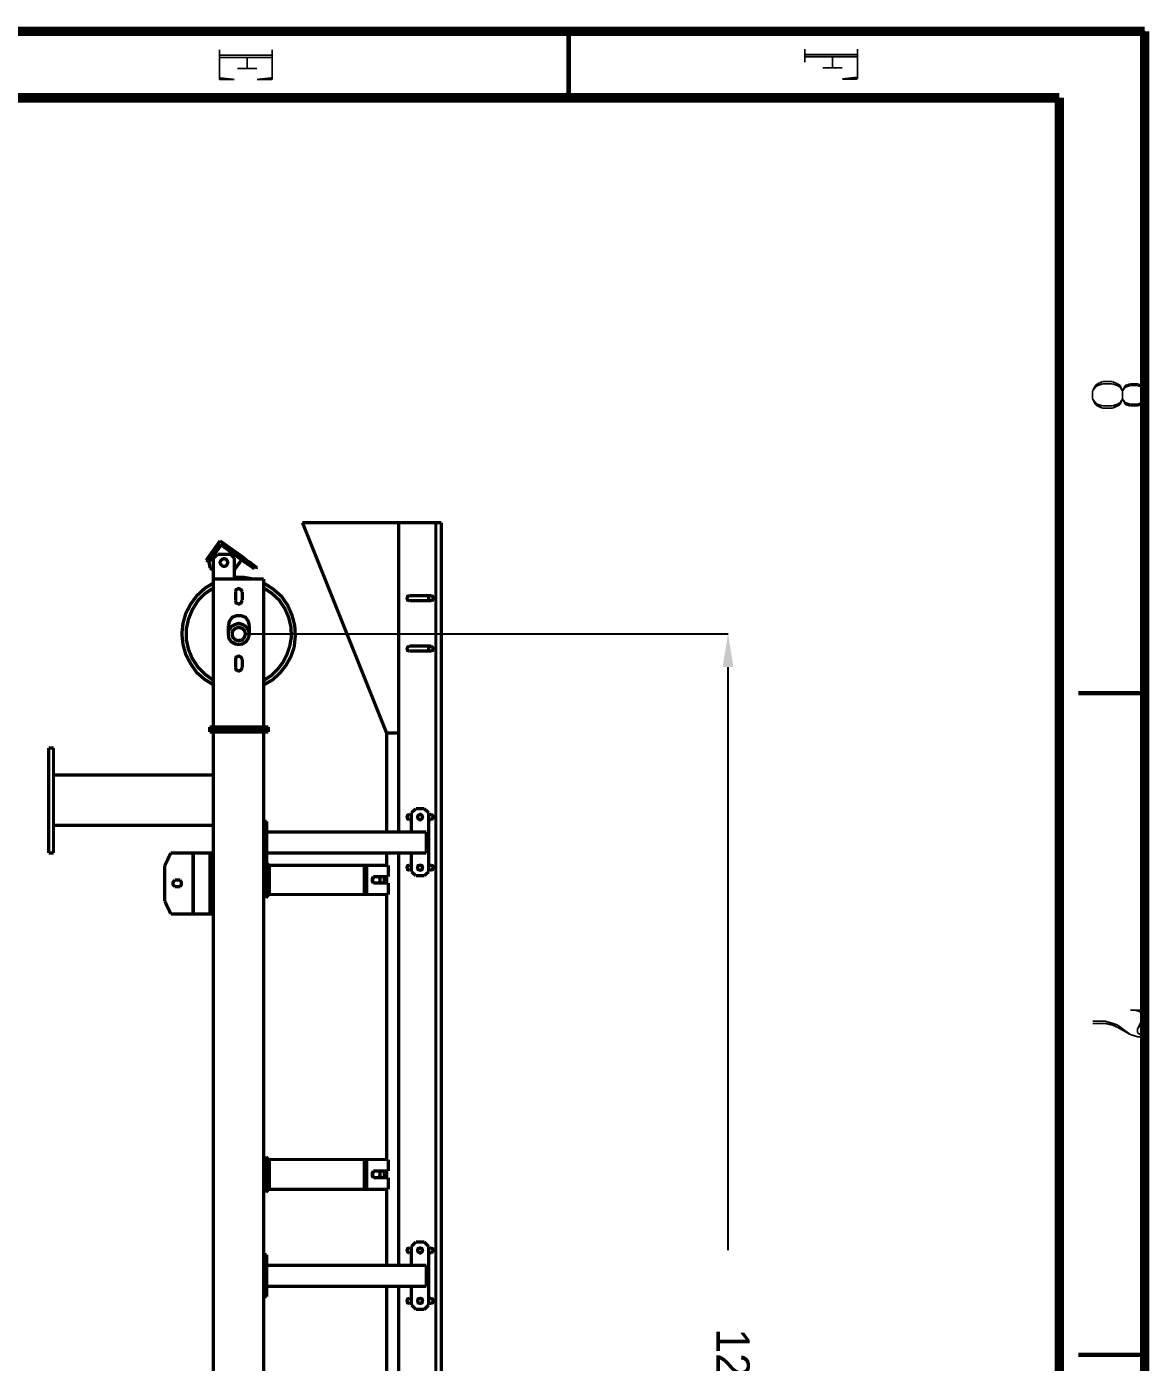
# Model space of a CAD drawing. Extents: x 0.1 to 11.6, y 0.3 to 16.3.
# Drawn here: x 8.198 to 11.579, y 12.231 to 16.254 of the extents above; entities that cross this region are included whole.
import ezdxf

# ---------------------------------------------------------------- set-up
doc = ezdxf.new("R2010")
doc.units = 0
doc.header["$MEASUREMENT"] = 0
doc.dimstyles.get("Standard").update_dxf_attribs({"dimtxt": 0.1, "dimasz": 0.1, "dimexe": 1.25, "dimexo": 0.625, "dimtad": 1, "dimtih": 1, "dimtxsty": 'Standard', "dimcen": 2.5, "dimazin": 3, "dimtfac": 1, "dimtmove": 0, "dimatfit": 3})

# ---------------------------------------------------------------- blocks, each defined once
blk = doc.blocks.new('_CLOSEDFILLED')
at = {"color": 0, "linetype": 'BYBLOCK'}
blk.add_solid([(-1, 0.164), (0, 0), (-1, -0.164)], dxfattribs=at)
blk = doc.blocks.new('*D3')
for p, q in [((8.8567, 14.425), (10.3102, 14.425)), ((10.3102, 12.5683), (10.3102, 14.325)), ((10.3102, 9.4117), (10.3102, 11.1683)), ((8.8683, 9.3117), (10.3102, 9.3117))]:
    blk.add_line(p, q)
at = {"layer": 'Defpoints'}
for p in [(8.8567, 14.425), (8.8683, 9.3117), (10.3102, 9.3117)]:
    blk.add_point(p, dxfattribs=at)
at = {"xscale": 0.1, "yscale": 0.1}
for p, rotation in [((10.3102, 14.425), 90), ((10.3102, 9.3117), 270)]:
    blk.add_blockref('_CLOSEDFILLED', p, dxfattribs=dict(at, rotation=rotation))
at = {"insert": (10.3102, 11.8683), "char_height": 0.1, "attachment_point": 5, "rotation": 270}
blk.add_mtext('123123 approx.', dxfattribs=at)

msp = doc.modelspace()

# ---------------------------------------------------------------- linework, layer by layer
at = {"color": 0}
for points, const_width in [([(0.126682, 16.24), (11.565, 16.24)], 0.028333), ([(9.83003, 16.04), (9.83003, 16.24)], 0.013333), ([(11.565, 16.24), (11.565, 0.29834)], 0.028333), ([(8.77832, 16.185), (8.77832, 16.095)], 0.005208), ([(8.93668, 16.185), (8.93668, 16.095)], 0.005208), ([(10.5417, 16.1867), (10.5417, 16.1467)], 0.005208), ([(10.7, 16.1867), (10.7, 16.0967)], 0.005208), ([(8.93668, 16.1683), (8.77832, 16.1683)], 0.005208), ([(8.93668, 16.1617), (8.77832, 16.1617)], 0.005208), ([(8.86165, 16.1617), (8.86165, 16.1283)], 0.005208), ([(10.7, 16.17), (10.5417, 16.17)], 0.005208), ([(10.7, 16.1633), (10.5417, 16.1633)], 0.005208), ([(10.625, 16.1633), (10.625, 16.13)], 0.005208), ([(8.82335, 16.095), (8.77832, 16.1)], 0.005208), ([(8.77832, 16.095), (8.82335, 16.095)], 0.005208), ([(8.89165, 16.1283), (8.83165, 16.1283)], 0.005208), ([(8.89165, 16.095), (8.93668, 16.1)], 0.005208), ([(8.93668, 16.095), (8.89165, 16.095)], 0.005208), ([(10.655, 16.13), (10.595, 16.13)], 0.005208), ([(10.655, 16.0967), (10.7, 16.1017)], 0.005208), ([(10.7, 16.0967), (10.655, 16.0967)], 0.005208), ([(0.37169, 16.04), (11.3083, 16.04)], 0.028333), ([(11.3083, 16.04), (11.3083, 0.504992)], 0.028333), ([(11.4167, 15.1733), (11.4083, 15.1567)], 0.005208), ([(11.4167, 15.1683), (11.4083, 15.1567)], 0.005208), ([(11.4233, 15.1783), (11.4167, 15.1733)], 0.005208), ([(11.4233, 15.1733), (11.4167, 15.1683)], 0.005208), ([(11.4383, 15.185), (11.4233, 15.1783)], 0.005208), ([(11.4383, 15.1783), (11.4233, 15.1733)], 0.005208), ([(11.4683, 15.185), (11.4383, 15.185)], 0.005208), ([(11.4683, 15.1783), (11.4383, 15.1783)], 0.005208), ([(11.4833, 15.1783), (11.4683, 15.185)], 0.005208), ([(11.4833, 15.1733), (11.4683, 15.1783)], 0.005208), ([(11.4916, 15.1733), (11.4833, 15.1783)], 0.005208), ([(11.4916, 15.1683), (11.4833, 15.1733)], 0.005208), ([(11.4983, 15.1567), (11.4916, 15.1733)], 0.005208), ([(11.4983, 15.1567), (11.4916, 15.1683)], 0.005208), ([(11.5067, 15.1733), (11.4983, 15.1567)], 0.005208), ([(11.5067, 15.1683), (11.4983, 15.1567)], 0.005208), ([(11.5217, 15.1783), (11.5067, 15.1733)], 0.005208), ([(11.5217, 15.1733), (11.5067, 15.1683)], 0.005208), ([(11.5433, 15.1783), (11.5217, 15.1783)], 0.005208), ([(11.5433, 15.1733), (11.5217, 15.1733)], 0.005208), ([(11.5583, 15.1733), (11.5433, 15.1783)], 0.005208), ([(11.5583, 15.1683), (11.5433, 15.1733)], 0.005208), ([(11.5667, 15.1567), (11.5583, 15.1733)], 0.005208), ([(11.5667, 15.1567), (11.5583, 15.1683)], 0.005208), ([(11.4083, 15.1567), (11.4083, 15.1333)], 0.005208), ([(11.4083, 15.1333), (11.4167, 15.1167)], 0.005208), ([(11.4083, 15.1333), (11.4167, 15.1217)], 0.005208), ([(11.4916, 15.1167), (11.4983, 15.1333)], 0.005208), ([(11.4916, 15.1217), (11.4983, 15.1333)], 0.005208), ([(11.4983, 15.1567), (11.4983, 15.1333)], 0.005208), ([(11.4983, 15.1333), (11.5067, 15.1167)], 0.005208), ([(11.4983, 15.1333), (11.5067, 15.1217)], 0.005208), ([(11.5583, 15.1167), (11.5667, 15.1333)], 0.005208), ([(11.5583, 15.1217), (11.5667, 15.1333)], 0.005208), ([(11.4167, 15.1217), (11.4233, 15.1167)], 0.005208), ([(11.4167, 15.1167), (11.4233, 15.1117)], 0.005208), ([(11.4233, 15.1167), (11.4383, 15.1117)], 0.005208), ([(11.4233, 15.1117), (11.4383, 15.105)], 0.005208), ([(11.4383, 15.1117), (11.4683, 15.1117)], 0.005208), ([(11.4383, 15.105), (11.4683, 15.105)], 0.005208), ([(11.4683, 15.1117), (11.4833, 15.1167)], 0.005208), ([(11.4683, 15.105), (11.4833, 15.1117)], 0.005208), ([(11.4833, 15.1167), (11.4916, 15.1217)], 0.005208), ([(11.4833, 15.1117), (11.4916, 15.1167)], 0.005208), ([(11.5067, 15.1217), (11.5217, 15.1167)], 0.005208), ([(11.5067, 15.1167), (11.5217, 15.1117)], 0.005208), ([(11.5217, 15.1167), (11.5433, 15.1167)], 0.005208), ([(11.5217, 15.1117), (11.5433, 15.1117)], 0.005208), ([(11.5433, 15.1167), (11.5583, 15.1217)], 0.005208), ([(11.5433, 15.1117), (11.5583, 15.1167)], 0.005208), ([(9.31836, 14.76), (9.02832, 14.76)], 0.01), ([(9.02832, 14.76), (9.28168, 14.1267)], 0.01), ([(9.31836, 13.8283), (9.31836, 14.76)], 0.01), ([(9.31836, 14.76), (9.43001, 14.76)], 0.01), ([(9.43001, 14.76), (9.43001, 9.31168)], 0.01), ([(9.43001, 14.76), (9.44667, 14.76)], 0.01), ([(9.44667, 14.76), (9.44667, 9.31168)], 0.01), ([(8.73833, 14.6467), (8.78, 14.705)], 0.01), ([(8.74501, 14.6433), (8.78168, 14.695)], 0.01), ([(8.74669, 14.6417), (8.78331, 14.6933)], 0.01), ([(8.78, 14.705), (8.85499, 14.6517)], 0.01), ([(8.78168, 14.695), (8.78331, 14.6933)], 0.01), ([(8.78331, 14.6933), (8.845, 14.6483)], 0.01), ([(8.74501, 14.6433), (8.73833, 14.6467)], 0.01), ([(8.74669, 14.6417), (8.75, 14.6233)], 0.01), ([(8.77333, 14.665), (8.75999, 14.6533)], 0.01), ([(8.75999, 14.59), (8.75999, 14.6533)], 0.01), ([(8.77333, 14.665), (8.81168, 14.665)], 0.01), ([(8.82335, 14.6533), (8.81168, 14.665)], 0.01), ([(8.82335, 14.6533), (8.82335, 14.59)], 0.01), ([(8.82335, 14.6183), (8.845, 14.6483)], 0.01), ([(8.845, 14.6483), (8.84999, 14.645)], 0.01), ([(8.84999, 14.645), (8.85167, 14.6483)], 0.01), ([(8.88167, 14.6233), (8.87999, 14.6233), (8.87831, 14.625), (8.87668, 14.6267), (8.875, 14.6283), (8.87169, 14.63), (8.87001, 14.6317), (8.86664, 14.6333), (8.86333, 14.635), (8.86003, 14.6383), (8.85667, 14.64), (8.85335, 14.6417), (8.84999, 14.645)], 0.01), ([(8.85499, 14.6517), (8.85167, 14.6483)], 0.01), ([(8.88835, 14.6217), (8.88835, 14.6233), (8.88667, 14.6233), (8.88499, 14.625), (8.88336, 14.625), (8.88167, 14.6267), (8.87831, 14.6283), (8.87668, 14.63), (8.87332, 14.6333), (8.87001, 14.635), (8.86664, 14.6367), (8.86333, 14.64), (8.86003, 14.6433), (8.85667, 14.645), (8.85167, 14.6483)], 0.01), ([(8.85499, 14.6517), (8.85835, 14.6483), (8.86165, 14.645), (8.86501, 14.6433), (8.87001, 14.64), (8.87332, 14.6383), (8.875, 14.6367), (8.87831, 14.6333), (8.88167, 14.6317), (8.88336, 14.63), (8.88499, 14.6283), (8.88835, 14.6267), (8.88997, 14.625)], 0.01), ([(8.75, 14.6233), (8.75999, 14.6167)], 0.01), ([(8.88336, 14.625), (8.88167, 14.6233)], 0.01), ([(8.88997, 14.625), (8.88835, 14.6217)], 0.01), ([(8.75999, 14.5783), (8.73335, 14.5617), (8.71001, 14.54), (8.69168, 14.515), (8.67665, 14.4867), (8.66835, 14.4567), (8.66499, 14.425), (8.66835, 14.3933), (8.67665, 14.3633), (8.69168, 14.335), (8.71001, 14.3083), (8.73335, 14.2883), (8.75999, 14.2717)], 0.01), ([(8.75999, 14.5633), (8.73503, 14.5467), (8.71332, 14.525), (8.69667, 14.4983), (8.685, 14.47), (8.67833, 14.44), (8.67833, 14.4083), (8.685, 14.3783), (8.69667, 14.35), (8.71332, 14.325), (8.73503, 14.3033), (8.75999, 14.285)], 0.01), ([(8.75999, 14.59), (8.91168, 14.59)], 0.01), ([(8.75999, 14.59), (8.75999, 14.145)], 0.01), ([(8.88167, 14.59), (8.85335, 14.595), (8.82335, 14.595)], 0.01), ([(8.84668, 14.5517), (8.84332, 14.5583), (8.83664, 14.5617), (8.82835, 14.5583), (8.82667, 14.5517)], 0.01), ([(8.91168, 14.59), (8.91168, 14.145)], 0.01), ([(9.00331, 14.385), (9.00667, 14.4183), (9.00499, 14.45), (8.99669, 14.4817), (8.98335, 14.5117), (8.965, 14.5383), (8.94, 14.56), (8.91168, 14.5783)], 0.01), ([(8.99001, 14.3883), (8.99501, 14.4167), (8.99333, 14.4467), (8.98665, 14.475), (8.97499, 14.5017), (8.95833, 14.5267), (8.93668, 14.5467), (8.91168, 14.5633)], 0.01), ([(8.82667, 14.5517), (8.82667, 14.5267)], 0.01), ([(8.82667, 14.5267), (8.82835, 14.5183), (8.83664, 14.515), (8.84332, 14.5183), (8.84668, 14.5267)], 0.01), ([(8.84668, 14.5267), (8.84668, 14.5517)], 0.01), ([(9.34999, 14.54), (9.345, 14.5383), (9.34332, 14.5317), (9.345, 14.5267), (9.34999, 14.525)], 0.01), ([(9.41499, 14.54), (9.34999, 14.54)], 0.01), ([(9.34999, 14.525), (9.41499, 14.525)], 0.01), ([(9.40831, 14.525), (9.40831, 14.54)], 0.01), ([(9.41499, 14.525), (9.41997, 14.5267), (9.42165, 14.5317), (9.41997, 14.5383), (9.41499, 14.54)], 0.01), ([(8.86833, 14.45), (8.86501, 14.4633), (8.85667, 14.475), (8.84332, 14.48), (8.83003, 14.48), (8.81668, 14.475), (8.80832, 14.4633), (8.80501, 14.45)], 0.01), ([(8.80501, 14.45), (8.80501, 14.425)], 0.01), ([(8.86833, 14.425), (8.86833, 14.45)], 0.01), ([(8.84668, 14.3483), (8.84332, 14.355), (8.83664, 14.3583), (8.82835, 14.355), (8.82667, 14.3483)], 0.01), ([(8.91168, 14.285), (8.935, 14.3), (8.95335, 14.3183), (8.97, 14.34), (8.98167, 14.3633), (8.99001, 14.3883)], 0.01), ([(8.91168, 14.2717), (8.93832, 14.2867), (8.96001, 14.3067), (8.97835, 14.33), (8.99333, 14.3567), (9.00331, 14.385)], 0.01), ([(9.34999, 14.3883), (9.345, 14.385), (9.34332, 14.38), (9.345, 14.375), (9.34999, 14.3733)], 0.01), ([(9.41499, 14.3883), (9.34999, 14.3883)], 0.01), ([(9.34999, 14.3733), (9.41499, 14.3733)], 0.01), ([(9.40831, 14.3733), (9.40831, 14.3883)], 0.01), ([(9.41499, 14.3733), (9.41997, 14.375), (9.42165, 14.38), (9.41997, 14.385), (9.41499, 14.3883)], 0.01), ([(8.82667, 14.3483), (8.82667, 14.3233)], 0.01), ([(8.82667, 14.3233), (8.82835, 14.3167), (8.83664, 14.3133), (8.84332, 14.3167), (8.84668, 14.3233)], 0.01), ([(8.84668, 14.3233), (8.84668, 14.3483)], 0.01), ([(11.365, 14.2467), (11.565, 14.2467)], 0.013333), ([(8.74832, 14.145), (8.92503, 14.145)], 0.01), ([(8.74832, 14.145), (8.74832, 14.1383)], 0.01), ([(8.74832, 14.1383), (8.92503, 14.1383)], 0.01), ([(8.74832, 14.13), (8.74832, 14.1383)], 0.01), ([(8.92503, 14.13), (8.74832, 14.13)], 0.01), ([(8.75999, 9.82167), (8.75999, 14.13)], 0.01), ([(8.91168, 9.82167), (8.91168, 14.13)], 0.01), ([(8.92503, 14.145), (8.92503, 14.1383)], 0.01), ([(8.92503, 14.13), (8.92503, 14.1383)], 0.01), ([(9.28168, 14.1267), (9.31836, 14.1267)], 0.01), ([(9.28168, 13.8283), (9.28168, 14.1267)], 0.01), ([(8.27832, 14.0817), (8.26335, 14.0817)], 0.01), ([(8.26335, 14.0817), (8.26335, 13.765)], 0.01), ([(8.27832, 14.0817), (8.27832, 13.765)], 0.01), ([(8.27832, 14), (8.75999, 14)], 0.01), ([(8.75999, 13.8483), (8.75999, 14)], 0.01), ([(9.34999, 13.8817), (9.345, 13.8783), (9.34332, 13.8733), (9.345, 13.8683), (9.34999, 13.865)], 0.01), ([(9.34999, 13.8817), (9.35667, 13.8817)], 0.01), ([(9.37001, 13.8983), (9.35667, 13.8867)], 0.01), ([(9.35667, 13.8283), (9.35667, 13.8867)], 0.01), ([(9.37001, 13.8983), (9.39501, 13.8983)], 0.01), ([(9.40831, 13.8867), (9.39501, 13.8983)], 0.01), ([(9.40831, 13.8867), (9.40831, 13.7083)], 0.01), ([(9.40831, 13.8817), (9.41499, 13.8817)], 0.01), ([(9.41499, 13.865), (9.41997, 13.8683), (9.42165, 13.8733), (9.41997, 13.8783), (9.41499, 13.8817)], 0.01), ([(8.27832, 13.8483), (8.75999, 13.8483)], 0.01), ([(8.91997, 13.86), (8.91168, 13.86)], 0.01), ([(8.91997, 13.8483), (8.91168, 13.8483)], 0.01), ([(8.91997, 13.86), (8.91997, 13.8483)], 0.01), ([(8.91997, 13.8483), (8.91997, 13.7467)], 0.01), ([(9.35667, 13.865), (9.34999, 13.865)], 0.01), ([(9.41499, 13.865), (9.40831, 13.865)], 0.01), ([(9.40169, 13.8283), (8.91997, 13.8283)], 0.01), ([(9.40169, 13.765), (9.40169, 13.8283)], 0.01), ([(8.27832, 13.765), (8.26335, 13.765)], 0.01), ([(8.63167, 13.765), (8.61333, 13.7267)], 0.01), ([(8.69835, 13.765), (8.63167, 13.765)], 0.01), ([(8.69835, 13.765), (8.69835, 13.5817)], 0.01), ([(8.69997, 13.765), (8.69835, 13.765)], 0.01), ([(8.69997, 13.5817), (8.69997, 13.765)], 0.01), ([(8.69997, 13.765), (8.75, 13.765)], 0.01), ([(8.75, 13.765), (8.75, 13.5817)], 0.01), ([(8.75331, 13.765), (8.75, 13.765)], 0.01), ([(8.75331, 13.765), (8.75999, 13.765)], 0.01), ([(8.75331, 13.765), (8.75331, 13.7517)], 0.01), ([(9.40169, 13.765), (8.91997, 13.765)], 0.01), ([(9.28168, 13.7283), (9.28168, 13.765)], 0.01), ([(9.31836, 12.5233), (9.31836, 13.765)], 0.01), ([(9.35667, 13.7083), (9.35667, 13.765)], 0.01), ([(8.61333, 13.62), (8.61333, 13.7267)], 0.01), ([(8.75331, 13.7517), (8.75999, 13.7517)], 0.01), ([(8.75331, 13.5933), (8.75331, 13.7517)], 0.01), ([(8.91997, 13.7467), (8.91168, 13.7467)], 0.01), ([(8.91997, 13.7333), (8.91168, 13.7333)], 0.01), ([(8.91336, 13.7333), (8.91168, 13.7317)], 0.01), ([(8.91667, 13.7283), (8.91168, 13.7317)], 0.01), ([(8.91997, 13.7283), (8.91168, 13.7283)], 0.01), ([(8.91997, 13.7467), (8.91997, 13.7333)], 0.01), ([(8.92665, 13.7283), (8.91997, 13.735)], 0.01), ([(8.91997, 13.64), (8.91997, 13.7283)], 0.01), ([(8.91997, 13.7283), (8.92833, 13.7283)], 0.01), ([(8.92833, 13.64), (8.92833, 13.7283)], 0.01), ([(8.92833, 13.7283), (9.215, 13.7283)], 0.01), ([(9.215, 13.7283), (9.215, 13.64)], 0.01), ([(9.215, 13.7283), (9.22168, 13.7283)], 0.01), ([(9.22168, 13.64), (9.22168, 13.7283)], 0.01), ([(9.22168, 13.7283), (9.28668, 13.7283)], 0.01), ([(9.28668, 13.6934), (9.28668, 13.7283)], 0.01), ([(9.34999, 13.7283), (9.345, 13.7267), (9.34332, 13.7217), (9.345, 13.715), (9.34999, 13.7133)], 0.01), ([(9.34999, 13.7283), (9.35667, 13.7283)], 0.01), ([(9.40831, 13.7283), (9.41499, 13.7283)], 0.01), ([(9.41499, 13.7133), (9.41997, 13.715), (9.42165, 13.7217), (9.41997, 13.7267), (9.41499, 13.7283)], 0.01), ([(8.64333, 13.6833), (8.63835, 13.6767), (8.63835, 13.67), (8.64333, 13.6634)], 0.01), ([(8.66, 13.6833), (8.64333, 13.6833)], 0.01), ([(8.66, 13.6634), (8.66336, 13.67), (8.66336, 13.6767), (8.66, 13.6833)], 0.01), ([(9.24164, 13.6934), (9.23833, 13.6867), (9.23833, 13.68), (9.24164, 13.675)], 0.01), ([(9.24333, 13.6934), (9.24001, 13.6867), (9.24001, 13.68), (9.24333, 13.675)], 0.01), ([(9.24164, 13.6934), (9.24333, 13.6934)], 0.01), ([(9.24333, 13.675), (9.24164, 13.675)], 0.01), ([(9.25836, 13.6934), (9.24333, 13.6934)], 0.01), ([(9.24333, 13.675), (9.25836, 13.675)], 0.01), ([(9.25836, 13.675), (9.26167, 13.68), (9.26167, 13.6867), (9.25836, 13.6934)], 0.01), ([(9.28668, 13.6934), (9.25836, 13.6934)], 0.01), ([(9.25836, 13.675), (9.28668, 13.675)], 0.01), ([(9.27501, 13.675), (9.27501, 13.6833), (9.27501, 13.6934)], 0.01), ([(9.28168, 13.675), (9.28168, 13.6934)], 0.01), ([(9.28668, 13.64), (9.28668, 13.675)], 0.01), ([(9.35667, 13.7133), (9.34999, 13.7133)], 0.01), ([(9.35667, 13.7083), (9.37001, 13.6967)], 0.01), ([(9.39501, 13.6967), (9.37001, 13.6967)], 0.01), ([(9.39501, 13.6967), (9.40831, 13.7083)], 0.01), ([(9.41499, 13.7133), (9.40831, 13.7133)], 0.01), ([(8.64333, 13.6634), (8.66, 13.6634)], 0.01), ([(8.91997, 13.64), (8.91168, 13.64)], 0.01), ([(8.91667, 13.64), (8.91168, 13.635)], 0.01), ([(8.91835, 13.63), (8.91168, 13.635)], 0.01), ([(8.92665, 13.64), (8.91835, 13.63)], 0.01), ([(8.92833, 13.64), (8.91997, 13.64)], 0.01), ([(8.92833, 13.64), (9.215, 13.64)], 0.01), ([(9.22168, 13.64), (9.215, 13.64)], 0.01), ([(9.22168, 13.64), (9.28668, 13.64)], 0.01), ([(9.28168, 12.8417), (9.28168, 13.64)], 0.01), ([(8.63167, 13.5817), (8.61333, 13.62)], 0.01), ([(8.69835, 13.5817), (8.63167, 13.5817)], 0.01), ([(8.69835, 13.5817), (8.69997, 13.5817)], 0.01), ([(8.69997, 13.5817), (8.75, 13.5817)], 0.01), ([(8.75, 13.5817), (8.75331, 13.5817)], 0.01), ([(8.75331, 13.5933), (8.75999, 13.5933)], 0.01), ([(8.75331, 13.5933), (8.75331, 13.5817)], 0.01), ([(8.75331, 13.5817), (8.75999, 13.5817)], 0.01), ([(11.5667, 13.2917), (11.5217, 13.2917)], 0.005208), ([(11.5367, 13.2917), (11.5517, 13.2867)], 0.005208), ([(11.5517, 13.2867), (11.5667, 13.275)], 0.005208), ([(11.5517, 13.2867), (11.5583, 13.275)], 0.005208), ([(11.5583, 13.275), (11.5583, 13.2633)], 0.005208), ([(11.4467, 13.2584), (11.4083, 13.2584)], 0.005208), ([(11.4467, 13.2517), (11.4083, 13.2517)], 0.005208), ([(11.4683, 13.2517), (11.4467, 13.2584)], 0.005208), ([(11.4683, 13.2467), (11.4467, 13.2517)], 0.005208), ([(11.4833, 13.2467), (11.4683, 13.2517)], 0.005208), ([(11.4833, 13.24), (11.4683, 13.2467)], 0.005208), ([(11.5217, 13.2183), (11.4833, 13.2467)], 0.005208), ([(11.5217, 13.2183), (11.4833, 13.24)], 0.005208), ([(11.5667, 13.2633), (11.5433, 13.235)], 0.005208), ([(11.5583, 13.2633), (11.5433, 13.235)], 0.005208), ([(11.5433, 13.235), (11.5433, 13.2233)], 0.005208), ([(11.5433, 13.2116), (11.5217, 13.2183)], 0.005208), ([(11.5433, 13.2233), (11.5517, 13.2183)], 0.005208), ([(11.5667, 13.2116), (11.5433, 13.2116)], 0.005208), ([(11.5517, 13.2183), (11.5667, 13.2116)], 0.005208), ([(8.91835, 12.85), (8.91168, 12.845)], 0.01), ([(8.91667, 12.8417), (8.91168, 12.845)], 0.01), ([(8.91997, 12.8417), (8.91168, 12.8417)], 0.01), ([(8.92665, 12.8417), (8.91835, 12.85)], 0.01), ([(8.91997, 12.7517), (8.91997, 12.8417)], 0.01), ([(8.91997, 12.8417), (8.92833, 12.8417)], 0.01), ([(8.92833, 12.7517), (8.92833, 12.8417)], 0.01), ([(8.92833, 12.8417), (9.215, 12.8417)], 0.01), ([(9.215, 12.8417), (9.215, 12.7517)], 0.01), ([(9.215, 12.8417), (9.22168, 12.8417)], 0.01), ([(9.22168, 12.7517), (9.22168, 12.8417)], 0.01), ([(9.22168, 12.8417), (9.28668, 12.8417)], 0.01), ([(9.28668, 12.8066), (9.28668, 12.8417)], 0.01), ([(9.24164, 12.8066), (9.23833, 12.8), (9.23833, 12.7933), (9.24164, 12.7867)], 0.01), ([(9.24333, 12.8066), (9.24001, 12.8), (9.24001, 12.7933), (9.24333, 12.7867)], 0.01), ([(9.24164, 12.8066), (9.24333, 12.8066)], 0.01), ([(9.25836, 12.8066), (9.24333, 12.8066)], 0.01), ([(9.25836, 12.7867), (9.26167, 12.7933), (9.26167, 12.8), (9.25836, 12.8066)], 0.01), ([(9.28668, 12.8066), (9.25836, 12.8066)], 0.01), ([(9.27501, 12.7867), (9.27501, 12.7967), (9.27501, 12.8066)], 0.01), ([(9.28168, 12.7867), (9.28168, 12.8066)], 0.01), ([(8.91997, 12.7517), (8.91168, 12.7517)], 0.01), ([(8.91667, 12.7517), (8.91168, 12.7483)], 0.01), ([(8.92665, 12.7517), (8.91835, 12.7433)], 0.01), ([(8.92833, 12.7517), (8.91997, 12.7517)], 0.01), ([(8.92833, 12.7517), (9.215, 12.7517)], 0.01), ([(9.22168, 12.7517), (9.215, 12.7517)], 0.01), ([(9.22168, 12.7517), (9.28668, 12.7517)], 0.01), ([(9.24333, 12.7867), (9.24164, 12.7867)], 0.01), ([(9.24333, 12.7867), (9.25836, 12.7867)], 0.01), ([(9.25836, 12.7867), (9.28668, 12.7867)], 0.01), ([(9.28168, 12.5233), (9.28168, 12.7517)], 0.01), ([(9.28668, 12.7517), (9.28668, 12.7867)], 0.01), ([(8.91835, 12.7433), (8.91168, 12.7483)], 0.01), ([(8.75999, 12.4533), (8.75999, 12.6067)], 0.01), ([(9.37001, 12.5933), (9.35667, 12.58)], 0.01), ([(9.37001, 12.5933), (9.39501, 12.5933)], 0.01), ([(9.40831, 12.58), (9.39501, 12.5933)], 0.01), ([(8.91997, 12.555), (8.91168, 12.555)], 0.01), ([(8.91997, 12.555), (8.91997, 12.5433)], 0.01), ([(9.34999, 12.575), (9.345, 12.5733), (9.34332, 12.5684), (9.345, 12.5633), (9.34999, 12.56)], 0.01), ([(9.34999, 12.575), (9.35667, 12.575)], 0.01), ([(9.35667, 12.56), (9.34999, 12.56)], 0.01), ([(9.35667, 12.5233), (9.35667, 12.58)], 0.01), ([(9.40831, 12.58), (9.40831, 12.4033)], 0.01), ([(9.40831, 12.575), (9.41499, 12.575)], 0.01), ([(9.41499, 12.56), (9.40831, 12.56)], 0.01), ([(9.41499, 12.56), (9.41997, 12.5633), (9.42165, 12.5684), (9.41997, 12.5733), (9.41499, 12.575)], 0.01), ([(8.91997, 12.5433), (8.91168, 12.5433)], 0.01), ([(8.91997, 12.5433), (8.91997, 12.4417)], 0.01), ([(9.40169, 12.5233), (8.91997, 12.5233)], 0.01), ([(9.40169, 12.46), (9.40169, 12.5233)], 0.01), ([(8.91997, 12.4417), (8.91168, 12.4417)], 0.01), ([(8.91997, 12.4283), (8.91168, 12.4283)], 0.01), ([(9.40169, 12.46), (8.91997, 12.46)], 0.01), ([(8.91997, 12.4417), (8.91997, 12.4283)], 0.01), ([(9.28168, 11.9533), (9.28168, 12.46)], 0.01), ([(9.31836, 11.6117), (9.31836, 12.46)], 0.01), ([(9.35667, 12.4033), (9.35667, 12.46)], 0.01), ([(9.34999, 12.4233), (9.345, 12.4217), (9.34332, 12.4167), (9.345, 12.41), (9.34999, 12.4083)], 0.01), ([(9.34999, 12.4233), (9.35667, 12.4233)], 0.01), ([(9.35667, 12.4083), (9.34999, 12.4083)], 0.01), ([(9.35667, 12.4033), (9.37001, 12.39)], 0.01), ([(9.39501, 12.39), (9.37001, 12.39)], 0.01), ([(9.39501, 12.39), (9.40831, 12.4033)], 0.01), ([(9.40831, 12.4233), (9.41499, 12.4233)], 0.01), ([(9.41499, 12.4083), (9.40831, 12.4083)], 0.01), ([(9.41499, 12.4083), (9.41997, 12.41), (9.42165, 12.4167), (9.41997, 12.4217), (9.41499, 12.4233)], 0.01), ([(11.365, 12.2533), (11.565, 12.2533)], 0.013333)]:
    msp.add_lwpolyline(points, dxfattribs=dict(at, const_width=const_width))
for points, const_width in [([(0.126682, 16.24), (11.565, 16.24), (11.565, 0.29834), (0.126682, 0.29834), (0.126682, 16.24)], 0.005208), ([(8.79167, 14.6283), (8.79833, 14.63), (8.80165, 14.635), (8.80333, 14.64), (8.80165, 14.645), (8.79833, 14.65), (8.79167, 14.6517), (8.78668, 14.65), (8.78168, 14.645), (8.78, 14.64), (8.78168, 14.635), (8.78668, 14.63), (8.79167, 14.6283)], 0.01), ([(8.83664, 14.3933), (8.84831, 14.395), (8.85835, 14.4017), (8.86501, 14.4117), (8.86833, 14.425), (8.86501, 14.4367), (8.85835, 14.4467), (8.84831, 14.4533), (8.83664, 14.4567), (8.82497, 14.4533), (8.81332, 14.4467), (8.80664, 14.4367), (8.80501, 14.425), (8.80664, 14.4117), (8.81332, 14.4017), (8.82497, 14.395), (8.83664, 14.3933)], 0.01), ([(8.83664, 14.405), (8.84668, 14.4067), (8.85335, 14.415), (8.85667, 14.425), (8.85335, 14.435), (8.84668, 14.4417), (8.83664, 14.445), (8.82667, 14.4417), (8.81836, 14.435), (8.81668, 14.425), (8.81836, 14.415), (8.82667, 14.4067), (8.83664, 14.405)], 0.01), ([(9.38336, 13.865), (9.38835, 13.8683), (9.38997, 13.8733), (9.38835, 13.8783), (9.38336, 13.8817), (9.37668, 13.8783), (9.375, 13.8733), (9.37668, 13.8683), (9.38336, 13.865)], 0.01), ([(9.38336, 13.7133), (9.38835, 13.715), (9.38997, 13.7217), (9.38835, 13.7267), (9.38336, 13.7283), (9.37668, 13.7267), (9.375, 13.7217), (9.37668, 13.715), (9.38336, 13.7133)], 0.01), ([(9.38336, 12.56), (9.38835, 12.5633), (9.38997, 12.5684), (9.38835, 12.5733), (9.38336, 12.575), (9.37668, 12.5733), (9.375, 12.5684), (9.37668, 12.5633), (9.38336, 12.56)], 0.01), ([(9.38336, 12.4083), (9.38835, 12.41), (9.38997, 12.4167), (9.38835, 12.4217), (9.38336, 12.4233), (9.37668, 12.4217), (9.375, 12.4167), (9.37668, 12.41), (9.38336, 12.4083)], 0.01)]:
    msp.add_lwpolyline(points, close=True, dxfattribs=dict(at, const_width=const_width))

# ---------------------------------------------------------------- dimensions: what is measured, and where the dimension line sits
at = {"linetype": 'Continuous'}
dim = msp.add_linear_dim(base=(10.3102, 9.31168), p1=(8.86833, 9.31168), p2=(8.85667, 14.425), angle=90, text='123123 approx.', dimstyle='Standard', dxfattribs=at)
dim.commit()
dim.dimension.update_dxf_attribs({"geometry": '*D3', "text_midpoint": (10.3102, 11.86834), "text_rotation": 270})

doc.saveas('drawing.dxf')
